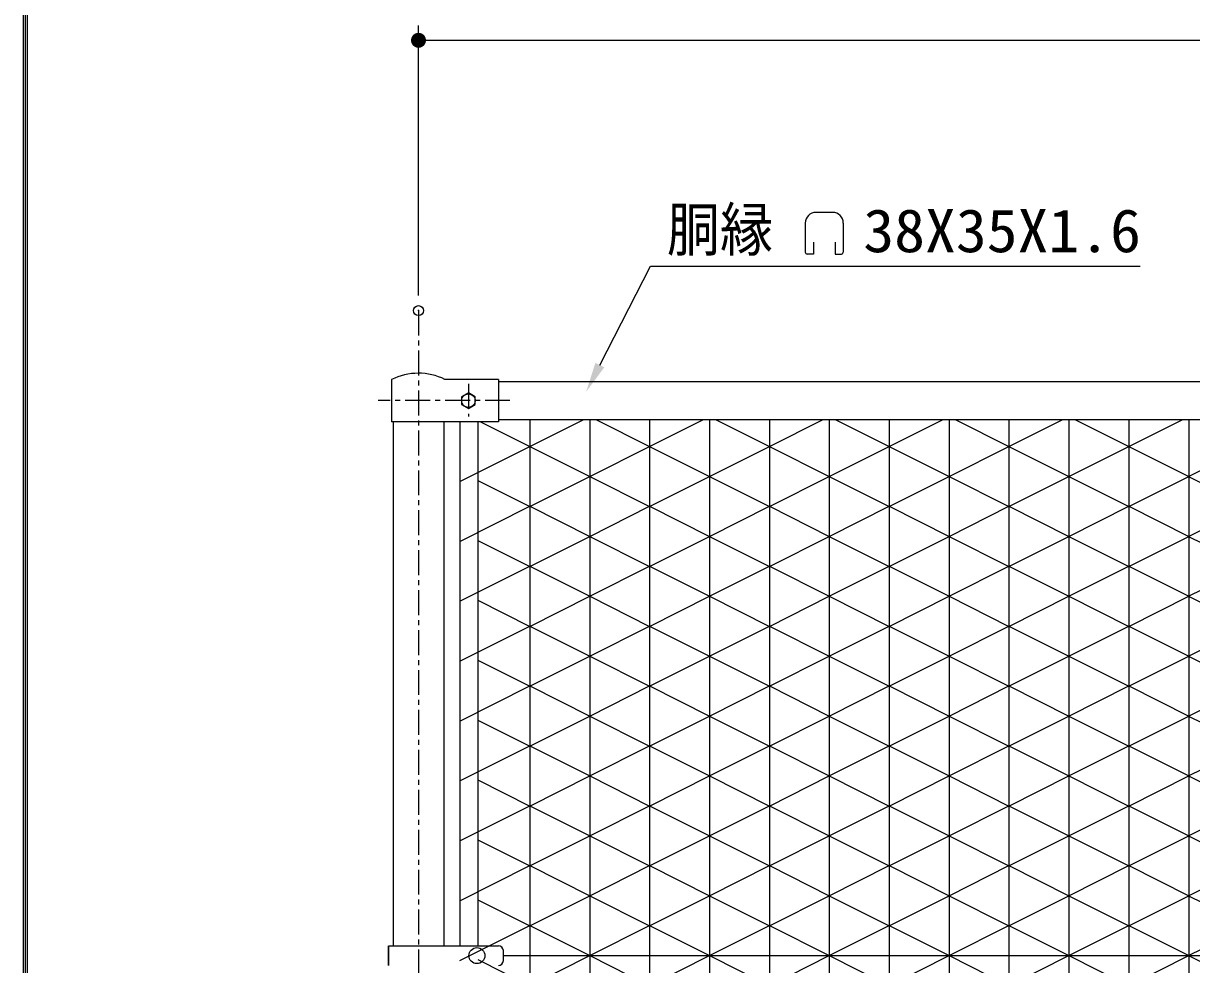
# Model space of a CAD drawing. Units: millimetres, scale not verified. Extents: x -4425 to 4425, y -3150 to 3150.
# Drawn here: x -4050 to -2880, y 334 to 1277 of the extents above; entities that cross this region are included whole.
import ezdxf
from ezdxf.enums import TextEntityAlignment as Align

# ---------------------------------------------------------------- set-up
doc = ezdxf.new("R2010")
doc.units = ezdxf.units.MM
doc.header["$LTSCALE"] = 20
doc.header["$PDMODE"] = 32
doc.header["$PDSIZE"] = 10
doc.linetypes.add('USER1', pattern=[2, 1.25, -0.25, 0.25, -0.25])
for name, color, linetype, lineweight in [('0-0_SUNPOU', 1, 'Continuous', 25), ('0-2_KOUZOU', 7, 'Continuous', 25), ('0-5_BUHIN', 7, 'Continuous', 25), ('0-6_BOLT', 3, 'Continuous', 25), ('0-8_AMI-HATCH', 6, 'Continuous', 25), ('0-9_WAKU', 7, 'Continuous', 25)]:
    doc.layers.add(name, color=color, linetype=linetype, lineweight=lineweight)
doc.layers.add('0-1_DEFPOINTS', color=7, linetype='Continuous')
doc.styles.add('ＭＳ ゴシック', font='')
doc.styles.get('ＭＳ ゴシック').set_extended_font_data('MS Gothic')

# ---------------------------------------------------------------- blocks, each defined once
blk = doc.blocks.new('M1')
at = {"layer": '0-0_SUNPOU'}
blk.add_line((-5, 0), (-38.58, 0), dxfattribs=at)
for points in [[(0, 0), (-5, 0), (-4.96, 0.63)], [(0, 0), (-4.96, -0.63), (-5, 0)], [(0, 0), (-4.96, 0.63), (-4.84, 1.24)], [(0, 0), (-4.84, -1.24), (-4.96, -0.63)], [(0, 0), (-4.84, 1.24), (-4.65, 1.84)], [(0, 0), (-4.65, -1.84), (-4.84, -1.24)], [(0, 0), (-4.65, 1.84), (-4.38, 2.41)], [(0, 0), (-4.38, -2.41), (-4.65, -1.84)], [(0, 0), (-4.38, 2.41), (-4.05, 2.94)], [(0, 0), (-4.05, -2.94), (-4.38, -2.41)], [(0, 0), (-4.05, 2.94), (-3.64, 3.42)], [(0, 0), (-3.64, -3.42), (-4.05, -2.94)], [(0, 0), (-3.64, 3.42), (-3.19, 3.85)], [(0, 0), (-3.19, -3.85), (-3.64, -3.42)], [(0, 0), (-3.19, 3.85), (-2.68, 4.22)], [(0, 0), (-2.68, -4.22), (-3.19, -3.85)], [(0, 0), (-2.68, 4.22), (-2.13, 4.52)], [(0, 0), (-2.13, -4.52), (-2.68, -4.22)], [(0, 0), (-2.13, 4.52), (-1.55, 4.76)], [(0, 0), (-1.55, -4.76), (-2.13, -4.52)], [(0, 0), (-1.55, 4.76), (-0.94, 4.91)], [(0, 0), (-0.94, -4.91), (-1.55, -4.76)], [(0, 0), (-0.94, 4.91), (-0.31, 4.99)], [(0, 0), (-0.31, -4.99), (-0.94, -4.91)], [(0, 0), (-0.31, 4.99), (0.31, 4.99)], [(0, 0), (0.31, -4.99), (-0.31, -4.99)], [(0, 0), (0.31, 4.99), (0.94, 4.91)], [(0, 0), (0.94, 4.91), (1.55, 4.76)], [(0, 0), (1.55, 4.76), (2.13, 4.52)], [(0, 0), (2.13, 4.52), (2.68, 4.22)], [(0, 0), (2.68, 4.22), (3.19, 3.85)], [(0, 0), (3.19, 3.85), (3.64, 3.42)], [(0, 0), (3.64, 3.42), (4.05, 2.94)], [(0, 0), (4.05, 2.94), (4.38, 2.41)], [(0, 0), (4.38, 2.41), (4.65, 1.84)], [(0, 0), (4.65, 1.84), (4.84, 1.24)], [(0, 0), (4.84, 1.24), (4.96, 0.63)], [(0, 0), (4.96, 0.63), (5, 0)], [(0, 0), (0.94, -4.91), (0.31, -4.99)], [(0, 0), (1.55, -4.76), (0.94, -4.91)], [(0, 0), (2.13, -4.52), (1.55, -4.76)], [(0, 0), (2.68, -4.22), (2.13, -4.52)], [(0, 0), (3.19, -3.85), (2.68, -4.22)], [(0, 0), (3.64, -3.42), (3.19, -3.85)], [(0, 0), (4.05, -2.94), (3.64, -3.42)], [(0, 0), (4.38, -2.41), (4.05, -2.94)], [(0, 0), (4.65, -1.84), (4.38, -2.41)], [(0, 0), (4.84, -1.24), (4.65, -1.84)], [(0, 0), (4.96, -0.63), (4.84, -1.24)], [(0, 0), (5, 0), (4.96, -0.63)]]:
    blk.add_solid(points, dxfattribs=at)
blk = doc.blocks.new('DB-MARK')
at = {"layer": '0-0_SUNPOU', "color": 3}
for p, q in [((13.8, 74.95), (-13.8, 74.95)), ((-31.8, 56.95), (-31.8, 8.35)), ((31.8, 56.95), (31.8, 8.35)), ((-18.2, 25.15), (-18.2, 5.35)), ((18.2, 25.15), (18.2, 5.35)), ((-18.2, 5.35), (-28.8, 5.35)), ((18.2, 5.35), (28.8, 5.35))]:
    blk.add_line(p, q, dxfattribs=at)
for centre, radius, start, end in [((-13.8, 56.95), 18, 90, 180), ((13.8, 56.95), 18, 0, 90), ((-28.8, 8.35), 3, 180, 270), ((28.8, 8.35), 3, 270, 0)]:
    blk.add_arc(centre, radius, start, end, dxfattribs=at)

msp = doc.modelspace()

# ---------------------------------------------------------------- linework, layer by layer
at = {"layer": '0-0_SUNPOU'}
for p, q in [((-3654.06, 1004.01), (-3654.06, 1274.79)), ((-3624.06, 1259.79), (-1661.06, 1259.79)), ((-3472.4, 934.48), (-3421.51, 1033.57)), ((-3421.51, 1033.57), (-2931.26, 1033.57))]:
    msp.add_line(p, q, dxfattribs=at)
msp.add_solid([(-3467.95, 932.19), (-3486.1, 907.79), (-3476.84, 936.76)], dxfattribs=at)
at = {"layer": '0-1_DEFPOINTS'}
msp.add_point((-3654.06, 989.01), dxfattribs=at)
at = {"layer": '0-2_KOUZOU', "color": 1, "linetype": 'USER1'}
msp.add_line((-3654.06, 989.01), (-3654.06, -514.3), dxfattribs=at)
at = {"layer": '0-2_KOUZOU'}
for p, q in [((-3574.06, 917.89), (-1711.06, 917.89)), ((-3574.06, 917.89), (-1711.06, 917.89)), ((-3574.06, 879.89), (-1711.06, 879.89)), ((-3574.06, 879.89), (-1711.06, 879.89)), ((-3679.46, 877.64), (-3679.46, 352.89)), ((-3628.66, 877.64), (-3628.66, 352.89)), ((-3612.59, 877.64), (-3612.57, 352.89)), ((-3594.6, 877.64), (-3594.58, 352.89)), ((-3569.08, 342.89), (-1716.04, 342.89))]:
    msp.add_line(p, q, dxfattribs=at)
at = {"layer": '0-5_BUHIN'}
for p, q in [((-3681.06, 919.89), (-3681.06, 877.64)), ((-3574.06, 920.14), (-3627.56, 920.14)), ((-3574.06, 920.14), (-3574.06, 877.64)), ((-3574.06, 877.64), (-3681.06, 877.64)), ((-3684.25, 332.89), (-3684.25, 352.89)), ((-3683.87, 332.89), (-3683.87, 352.89)), ((-3683.87, 352.89), (-3574.08, 352.89)), ((-3569.08, 337.89), (-3569.08, 347.89))]:
    msp.add_line(p, q, dxfattribs=at)
at = {"layer": '0-5_BUHIN', "color": 1, "linetype": 'USER1'}
for p, q in [((-3604.06, 915.71), (-3604.06, 883.03)), ((-3562.44, 898.89), (-3694.47, 898.89))]:
    msp.add_line(p, q, dxfattribs=at)
at = {"layer": '0-5_BUHIN'}
for centre, radius, start, end in [((-3654.06, 866.3), 60, 63.78973, 116.74368), ((-3574.08, 347.89), 5, 0, 90), ((-3574.08, 337.89), 5, 270, 0)]:
    msp.add_arc(centre, radius, start, end, dxfattribs=at)
at = {"layer": '0-6_BOLT'}
msp.add_lwpolyline([(-3604.06, 891.05), (-3597.27, 894.97), (-3597.27, 902.81), (-3604.06, 906.73), (-3610.85, 902.81), (-3610.85, 894.97)], close=True, dxfattribs=at)
for centre, radius in [((-3604.06, 898.89), 6.8), ((-3595.58, 342.89), 8)]:
    msp.add_circle(centre, radius, dxfattribs=at)
at = {"layer": '0-8_AMI-HATCH'}
for p, q in [((-3542.56, 879.89), (-3542.56, -194.11)), ((-3482.56, 879.89), (-3482.56, -194.11)), ((-3476.59, 879.89), (-3422.58, 852.76)), ((-3422.58, 852.76), (-3368.57, 879.89)), ((-3422.56, 879.89), (-3422.56, -194.11)), ((-3362.56, 879.89), (-3362.56, -194.11)), ((-3302.56, 879.89), (-3302.56, -194.11)), ((-3242.56, 879.89), (-3242.56, -194.11)), ((-3182.56, 879.89), (-3182.56, -194.11)), ((-3122.56, 879.89), (-3122.56, -194.11)), ((-3062.56, 879.89), (-3062.56, -194.11)), ((-3002.56, 879.89), (-3002.56, -194.11)), ((-2942.56, 879.89), (-2942.56, -194.11)), ((-2882.56, 879.89), (-2882.56, -194.11)), ((-3612.59, 817.89), (-3542.58, 853.05)), ((-3542.58, 853.05), (-3482.56, 822.9)), ((-3482.6, 822.9), (-3422.58, 853.05)), ((-3422.58, 853.05), (-3362.56, 822.9)), ((-3362.6, 822.9), (-3302.58, 853.05)), ((-3302.58, 853.05), (-3242.56, 822.9)), ((-3242.6, 822.9), (-3182.58, 853.05)), ((-3182.58, 853.05), (-3122.56, 822.9)), ((-3122.6, 822.9), (-3062.58, 853.05)), ((-3062.58, 853.05), (-3002.56, 822.9)), ((-3002.6, 822.9), (-2942.58, 853.05)), ((-2942.58, 853.05), (-2882.56, 822.9)), ((-2882.6, 822.9), (-2822.58, 853.05)), ((-3362.6, 822.9), (-3302.58, 792.76)), ((-3302.58, 792.76), (-3242.56, 822.9)), ((-3242.6, 822.9), (-3182.58, 792.76)), ((-3182.58, 792.76), (-3122.56, 822.9)), ((-3122.6, 822.9), (-3062.58, 792.76)), ((-3062.58, 792.76), (-3002.56, 822.9)), ((-3002.6, 822.9), (-2942.58, 792.76)), ((-2942.58, 792.76), (-2882.56, 822.9)), ((-2882.6, 822.9), (-2822.58, 792.76)), ((-3612.59, 757.89), (-3542.58, 793.05)), ((-3542.58, 793.05), (-3482.56, 762.9)), ((-3482.6, 762.9), (-3422.58, 793.05)), ((-3422.58, 793.05), (-3362.56, 762.9)), ((-3362.6, 762.9), (-3302.58, 793.05)), ((-3302.58, 793.05), (-3242.56, 762.9)), ((-3242.6, 762.9), (-3182.58, 793.05)), ((-3182.58, 793.05), (-3122.56, 762.9)), ((-3122.6, 762.9), (-3062.58, 793.05)), ((-3062.58, 793.05), (-3002.56, 762.9)), ((-3002.6, 762.9), (-2942.58, 793.05)), ((-2942.58, 793.05), (-2882.56, 762.9)), ((-2882.6, 762.9), (-2822.58, 793.05)), ((-3482.6, 762.9), (-3422.58, 732.76)), ((-3422.58, 732.76), (-3362.56, 762.9)), ((-3362.6, 762.9), (-3302.58, 732.76)), ((-3302.58, 732.76), (-3242.56, 762.9)), ((-3242.6, 762.9), (-3182.58, 732.76)), ((-3182.58, 732.76), (-3122.56, 762.9)), ((-3122.6, 762.9), (-3062.58, 732.76)), ((-3062.58, 732.76), (-3002.56, 762.9)), ((-3002.6, 762.9), (-2942.58, 732.76)), ((-2942.58, 732.76), (-2882.56, 762.9)), ((-2882.6, 762.9), (-2822.58, 732.76)), ((-3612.59, 697.89), (-3542.58, 733.05)), ((-3542.58, 733.05), (-3482.56, 702.9)), ((-3482.6, 702.9), (-3422.58, 733.05)), ((-3422.58, 733.05), (-3362.56, 702.9)), ((-3362.6, 702.9), (-3302.58, 733.05)), ((-3302.58, 733.05), (-3242.56, 702.9)), ((-3242.6, 702.9), (-3182.58, 733.05)), ((-3182.58, 733.05), (-3122.56, 702.9)), ((-3122.6, 702.9), (-3062.58, 733.05)), ((-3062.58, 733.05), (-3002.56, 702.9)), ((-3002.6, 702.9), (-2942.58, 733.05)), ((-2942.58, 733.05), (-2882.56, 702.9)), ((-2882.6, 702.9), (-2822.58, 733.05)), ((-3482.6, 702.9), (-3422.58, 672.76)), ((-3422.58, 672.76), (-3362.56, 702.9)), ((-3362.6, 702.9), (-3302.58, 672.76)), ((-3302.58, 672.76), (-3242.56, 702.9)), ((-3242.6, 702.9), (-3182.58, 672.76)), ((-3182.58, 672.76), (-3122.56, 702.9)), ((-3122.6, 702.9), (-3062.58, 672.76)), ((-3062.58, 672.76), (-3002.56, 702.9)), ((-3002.6, 702.9), (-2942.58, 672.76)), ((-2942.58, 672.76), (-2882.56, 702.9)), ((-2882.6, 702.9), (-2822.58, 672.76)), ((-3612.59, 637.89), (-3542.58, 673.05)), ((-3542.58, 673.05), (-3482.56, 642.9)), ((-3482.6, 642.9), (-3422.58, 673.05)), ((-3422.58, 673.05), (-3362.56, 642.9)), ((-3362.6, 642.9), (-3302.58, 673.05)), ((-3302.58, 673.05), (-3242.56, 642.9)), ((-3242.6, 642.9), (-3182.58, 673.05)), ((-3182.58, 673.05), (-3122.56, 642.9)), ((-3122.6, 642.9), (-3062.58, 673.05)), ((-3062.58, 673.05), (-3002.56, 642.9)), ((-3002.6, 642.9), (-2942.58, 673.05)), ((-2942.58, 673.05), (-2882.56, 642.9)), ((-2882.6, 642.9), (-2822.58, 673.05)), ((-3482.6, 642.9), (-3422.58, 612.76)), ((-3422.58, 612.76), (-3362.56, 642.9)), ((-3362.6, 642.9), (-3302.58, 612.76)), ((-3302.58, 612.76), (-3242.56, 642.9)), ((-3242.6, 642.9), (-3182.58, 612.76)), ((-3182.58, 612.76), (-3122.56, 642.9)), ((-3122.6, 642.9), (-3062.58, 612.76)), ((-3062.58, 612.76), (-3002.56, 642.9)), ((-3002.6, 642.9), (-2942.58, 612.76)), ((-2942.58, 612.76), (-2882.56, 642.9)), ((-2882.6, 642.9), (-2822.58, 612.76)), ((-3612.59, 577.89), (-3542.58, 613.05)), ((-3542.58, 613.05), (-3482.56, 582.9)), ((-3482.6, 582.9), (-3422.58, 613.05)), ((-3422.58, 613.05), (-3362.56, 582.9)), ((-3362.6, 582.9), (-3302.58, 613.05)), ((-3302.58, 613.05), (-3242.56, 582.9)), ((-3242.6, 582.9), (-3182.58, 613.05)), ((-3182.58, 613.05), (-3122.56, 582.9)), ((-3122.6, 582.9), (-3062.58, 613.05)), ((-3062.58, 613.05), (-3002.56, 582.9)), ((-3002.6, 582.9), (-2942.58, 613.05)), ((-2942.58, 613.05), (-2882.56, 582.9)), ((-2882.6, 582.9), (-2822.58, 613.05)), ((-3482.6, 582.9), (-3422.58, 552.76)), ((-3422.58, 552.76), (-3362.56, 582.9)), ((-3362.6, 582.9), (-3302.58, 552.76)), ((-3302.58, 552.76), (-3242.56, 582.9)), ((-3242.6, 582.9), (-3182.58, 552.76)), ((-3182.58, 552.76), (-3122.56, 582.9)), ((-3122.6, 582.9), (-3062.58, 552.76)), ((-3062.58, 552.76), (-3002.56, 582.9)), ((-3002.6, 582.9), (-2942.58, 552.76)), ((-2942.58, 552.76), (-2882.56, 582.9)), ((-2882.6, 582.9), (-2822.58, 552.76)), ((-3612.59, 517.89), (-3542.58, 553.05)), ((-3542.58, 553.05), (-3482.56, 522.9)), ((-3482.6, 522.9), (-3422.58, 553.05)), ((-3422.58, 553.05), (-3362.56, 522.9)), ((-3362.6, 522.9), (-3302.58, 553.05)), ((-3302.58, 553.05), (-3242.56, 522.9)), ((-3242.6, 522.9), (-3182.58, 553.05)), ((-3182.58, 553.05), (-3122.56, 522.9)), ((-3122.6, 522.9), (-3062.58, 553.05)), ((-3062.58, 553.05), (-3002.56, 522.9)), ((-3002.6, 522.9), (-2942.58, 553.05)), ((-2942.58, 553.05), (-2882.56, 522.9)), ((-2882.6, 522.9), (-2822.58, 553.05)), ((-3482.6, 522.9), (-3422.58, 492.76)), ((-3422.58, 492.76), (-3362.56, 522.9)), ((-3362.6, 522.9), (-3302.58, 492.76)), ((-3302.58, 492.76), (-3242.56, 522.9)), ((-3242.6, 522.9), (-3182.58, 492.76)), ((-3182.58, 492.76), (-3122.56, 522.9)), ((-3122.6, 522.9), (-3062.58, 492.76)), ((-3062.58, 492.76), (-3002.56, 522.9)), ((-3002.6, 522.9), (-2942.58, 492.76)), ((-2942.58, 492.76), (-2882.56, 522.9)), ((-2882.6, 522.9), (-2822.58, 492.76)), ((-3612.59, 457.89), (-3542.58, 493.05)), ((-3542.58, 493.05), (-3482.56, 462.9)), ((-3482.6, 462.9), (-3422.58, 493.05)), ((-3422.58, 493.05), (-3362.56, 462.9)), ((-3362.6, 462.9), (-3302.58, 493.05)), ((-3302.58, 493.05), (-3242.56, 462.9)), ((-3242.6, 462.9), (-3182.58, 493.05)), ((-3182.58, 493.05), (-3122.56, 462.9)), ((-3122.6, 462.9), (-3062.58, 493.05)), ((-3062.58, 493.05), (-3002.56, 462.9)), ((-3002.6, 462.9), (-2942.58, 493.05)), ((-2942.58, 493.05), (-2882.56, 462.9)), ((-2882.6, 462.9), (-2822.58, 493.05)), ((-3482.6, 462.9), (-3422.58, 432.76)), ((-3422.58, 432.76), (-3362.56, 462.9)), ((-3362.6, 462.9), (-3302.58, 432.76)), ((-3302.58, 432.76), (-3242.56, 462.9)), ((-3242.6, 462.9), (-3182.58, 432.76)), ((-3182.58, 432.76), (-3122.56, 462.9)), ((-3122.6, 462.9), (-3062.58, 432.76)), ((-3062.58, 432.76), (-3002.56, 462.9)), ((-3002.6, 462.9), (-2942.58, 432.76)), ((-2942.58, 432.76), (-2882.56, 462.9)), ((-2882.6, 462.9), (-2822.58, 432.76)), ((-3612.59, 397.89), (-3542.58, 433.05)), ((-3542.58, 433.05), (-3482.56, 402.9)), ((-3482.6, 402.9), (-3422.58, 433.05)), ((-3422.58, 433.05), (-3362.56, 402.9)), ((-3362.6, 402.9), (-3302.58, 433.05)), ((-3302.58, 433.05), (-3242.56, 402.9)), ((-3242.6, 402.9), (-3182.58, 433.05)), ((-3182.58, 433.05), (-3122.56, 402.9)), ((-3122.6, 402.9), (-3062.58, 433.05)), ((-3062.58, 433.05), (-3002.56, 402.9)), ((-3002.6, 402.9), (-2942.58, 433.05)), ((-2942.58, 433.05), (-2882.56, 402.9)), ((-2882.6, 402.9), (-2822.58, 433.05)), ((-3482.6, 402.9), (-3422.58, 372.76)), ((-3422.58, 372.76), (-3362.56, 402.9)), ((-3362.6, 402.9), (-3302.58, 372.76)), ((-3302.58, 372.76), (-3242.56, 402.9)), ((-3242.6, 402.9), (-3182.58, 372.76)), ((-3182.58, 372.76), (-3122.56, 402.9)), ((-3122.6, 402.9), (-3062.58, 372.76)), ((-3062.58, 372.76), (-3002.56, 402.9)), ((-3002.6, 402.9), (-2942.58, 372.76)), ((-2942.58, 372.76), (-2882.56, 402.9)), ((-2882.6, 402.9), (-2822.58, 372.76)), ((-3612.59, 337.89), (-3542.58, 373.05)), ((-3542.58, 373.05), (-3482.56, 342.9)), ((-3482.6, 342.9), (-3422.58, 373.05)), ((-3422.58, 373.05), (-3362.56, 342.9)), ((-3362.6, 342.9), (-3302.58, 373.05)), ((-3302.58, 373.05), (-3242.56, 342.9)), ((-3242.6, 342.9), (-3182.58, 373.05)), ((-3182.58, 373.05), (-3122.56, 342.9)), ((-3122.6, 342.9), (-3062.58, 373.05)), ((-3062.58, 373.05), (-3002.56, 342.9)), ((-3002.6, 342.9), (-2942.58, 373.05)), ((-2942.58, 373.05), (-2882.56, 342.9)), ((-2882.6, 342.9), (-2822.58, 373.05)), ((-3482.6, 342.9), (-3422.58, 312.76)), ((-3422.58, 312.76), (-3362.56, 342.9)), ((-3362.6, 342.9), (-3302.58, 312.76)), ((-3302.58, 312.76), (-3242.56, 342.9)), ((-3242.6, 342.9), (-3182.58, 312.76)), ((-3182.58, 312.76), (-3122.56, 342.9)), ((-3122.6, 342.9), (-3062.58, 312.76)), ((-3062.58, 312.76), (-3002.56, 342.9)), ((-3002.6, 342.9), (-2942.58, 312.76)), ((-2942.58, 312.76), (-2882.56, 342.9)), ((-2882.6, 342.9), (-2822.58, 312.76))]:
    msp.add_line(p, q, dxfattribs=at)
for points in [[(-3592.11, 877.64), (-3542.58, 852.76), (-3488.57, 879.89)], [(-3356.59, 879.89), (-3302.58, 852.76), (-3248.57, 879.89)], [(-3236.59, 879.89), (-3182.58, 852.76), (-3128.57, 879.89)], [(-3116.59, 879.89), (-3062.58, 852.76), (-3008.57, 879.89)], [(-2996.59, 879.89), (-2942.58, 852.76), (-2888.57, 879.89)], [(-3594.6, 818.89), (-3542.58, 792.76), (-3482.56, 822.9)], [(-3482.6, 822.9), (-3422.58, 792.76), (-3362.56, 822.9)], [(-3594.6, 758.89), (-3542.58, 732.76), (-3482.56, 762.9)], [(-3594.6, 698.89), (-3542.58, 672.76), (-3482.56, 702.9)], [(-3594.6, 638.89), (-3542.58, 612.76), (-3482.56, 642.9)], [(-3594.6, 578.89), (-3542.58, 552.76), (-3482.56, 582.9)], [(-3594.6, 518.89), (-3542.58, 492.76), (-3482.56, 522.9)], [(-3594.6, 458.89), (-3542.58, 432.76), (-3482.56, 462.9)], [(-3594.6, 398.89), (-3542.58, 372.76), (-3482.56, 402.9)], [(-3594.6, 338.89), (-3542.58, 312.76), (-3482.56, 342.9)]]:
    msp.add_lwpolyline(points, dxfattribs=at)
at = {"layer": '0-9_WAKU'}
msp.add_line((-4047.88, -2922.76), (-4047.88, 2923.24), dxfattribs=at)
msp.add_lwpolyline([(-4049.88, 2925.24), (4200.12, 2925.24), (4200.12, -2924.76), (-4049.88, -2924.76)], close=True, dxfattribs=at)
msp.add_lwpolyline([(-4045.88, -2920.76), (-4045.88, 2921.24), (4196.12, 2921.24)], dxfattribs=at)

# ---------------------------------------------------------------- block references
at = {"layer": '0-0_SUNPOU', "xscale": 1.5, "yscale": 1.5, "rotation": 180}
msp.add_blockref('M1', (-3654.06, 1259.79), dxfattribs=at)
at = {"layer": '0-0_SUNPOU', "xscale": 0.6, "yscale": 0.6}
msp.add_blockref('DB-MARK', (-3247.6, 1042.5), dxfattribs=at)

# ---------------------------------------------------------------- texts
at = {"layer": '0-0_SUNPOU', "color": 3, "style": 'ＭＳ ゴシック'}
for s, width, p in [('胴縁  ', 0.9, (-3405.23, 1035.75)), ('38X35X1.6', 1.05, (-3208.49, 1034.55))]:
    msp.add_text(s, height=43.26, dxfattribs=dict(at, width=width)).set_placement(p, align=Align.BOTTOM_LEFT)

doc.saveas('drawing.dxf')
